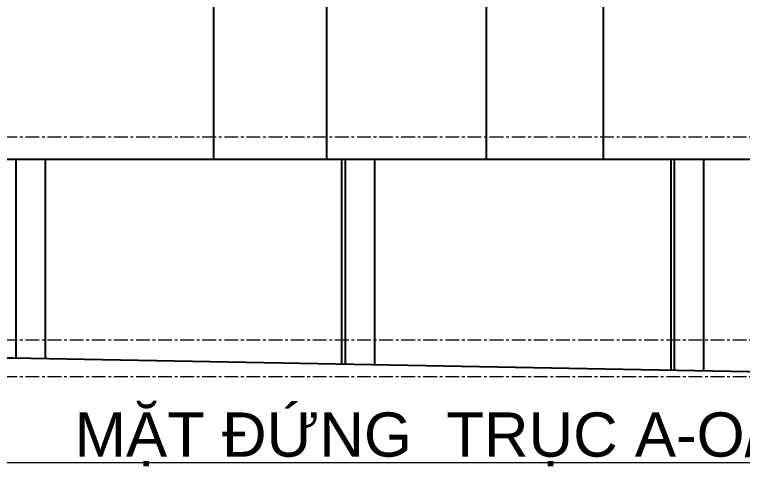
# Model space of a CAD drawing. Header units: millimetres. Extents: x -100356 to 314685, y 446 to 1273965.
# Drawn here: x 255087 to 274849, y 161647 to 173906 of the extents above; entities that cross this region are included whole.
import ezdxf
from ezdxf.xclip import XClip

# ---------------------------------------------------------------- set-up
doc = ezdxf.new("R2010")
doc.units = ezdxf.units.MM
doc.header["$XCLIPFRAME"] = 2
doc.linetypes.add('section$0$CENTER', pattern=[2, 1.25, -0.25, 0.25, -0.25])
doc.layers.add('NAM', color=3, linetype='Continuous')
for name, color, linetype, lineweight in [('section$0$A-_FLORLEVL_E', 7, 'Continuous', 5), ('section$0$NKC_TRUC', 8, 'section$0$CENTER', 13), ('TEXT', 6, 'Continuous', 20)]:
    doc.layers.add(name, color=color, linetype=linetype, lineweight=lineweight)
doc.styles.add('VnArial', font='Font - TrueType - Arial.ttf')

# ---------------------------------------------------------------- blocks, each defined once
blk = doc.blocks.new('section$0$grid section')
at = {"layer": 'section$0$NKC_TRUC', "ltscale": 300}
for p, q in [((-141943.9, 6000), (0, 6000)), ((-141943.9, 500), (0, 500)), ((-141943.9, -500), (0, -500))]:
    blk.add_line(p, q, dxfattribs=at)
blk = doc.blocks.new('podium elevation 2')
at = {"layer": 'NAM', "elevation": 0}
for points in [[(178245, 768586), (188071, 768586), (214879, 768086), (282715, 768086)], [(196118, 768435), (196118, 762686)], [(196912, 768421), (196912, 762686)], [(197007, 768419), (197007, 762686)], [(205054, 768269), (205054, 762686)], [(205848, 768254), (205848, 762686)], [(205943, 768252), (205943, 762686)], [(213990, 768102), (213990, 762686)], [(214784, 768087), (214784, 762686)], [(233216, 762686), (178245, 762686)]]:
    blk.add_lwpolyline(points, dxfattribs=at)
at = {"layer": 'NAM'}
for points in [[(198851, 748986), (198851, 762686)], [(202030, 748986), (202030, 762686)], [(206360, 748986), (206360, 762686)], [(209429, 748986), (209429, 762686)]]:
    blk.add_lwpolyline(points, dxfattribs=at)
blk = doc.blocks.new('elevation 2')
at = {"layer": 'NAM'}
blk.add_blockref('podium elevation 2', (0, 0), dxfattribs=at)
at = {"layer": 'section$0$A-_FLORLEVL_E'}
ref = blk.add_blockref('section$0$grid section', (168668, 768086, 0), dxfattribs=dict(at, rotation=179.9999999999999))
XClip(ref).set_block_clipping_path([(-119666.1420795996, -2828.0112587469), (13434.162033715, 108709.4843590449)])

msp = doc.modelspace()

# ---------------------------------------------------------------- block references
at = {"layer": 'NAM', "rotation": 180}
msp.add_blockref('elevation 2', (469918.7, 932671.5, 0), dxfattribs=at)

# ---------------------------------------------------------------- texts
at = {"layer": 'TEXT', "style": 'VnArial'}
msp.add_text('MẶT ĐỨNG  TRỤC A-O/ ELEVATIO AXIS A-O', height=1200, dxfattribs=at).set_placement((256716, 161911.8, 0))

doc.saveas('drawing.dxf')
